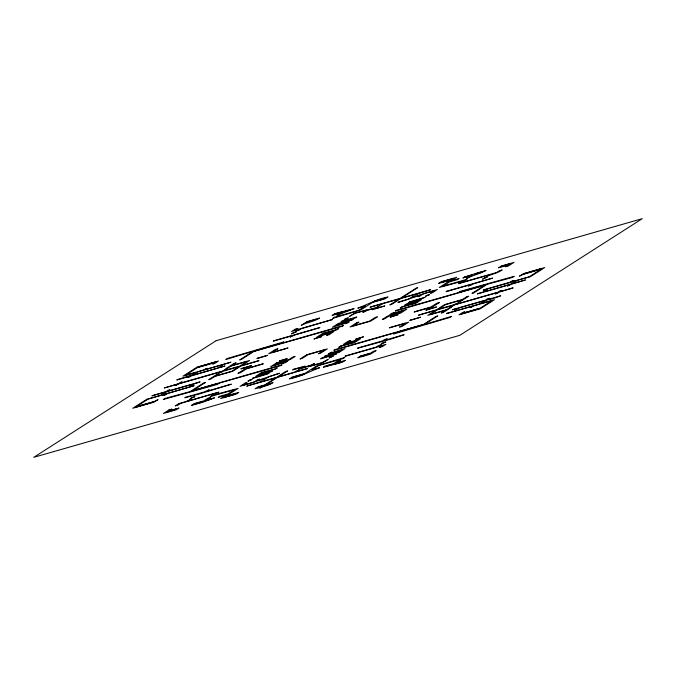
<?xml version="1.0" encoding="UTF-8"?>
<svg xmlns="http://www.w3.org/2000/svg" width="676" height="676" viewBox="0 0 676 676"><rect width="100%" height="100%" fill="white"/><g stroke="black" fill="none" stroke-linecap="round" stroke-linejoin="round"><path stroke-width="1.01" d="M231.851 365.572L249.613 360.485L241.569 365.631L259.001 360.638L240.91 366.054L232.865 371.2L215.103 376.287M462.333 299.569L444.58 304.656L436.535 309.794L418.444 315.21L435.868 310.225L427.824 315.362L445.585 310.284M231.226 365.969L247.137 361.415L239.735 366.155L223.824 370.71L225.522 369.62L221.88 371.268L180.162 383.216L182.233 381.889L180.365 382.422L178.295 383.748L164.319 387.99L177.611 384.179L175.54 385.506L179.478 383.647L221.204 371.699L219.497 372.789L221.432 372.239L223.139 371.141L239.05 366.586L231.648 371.327L215.728 375.881M461.708 299.967L445.797 304.53L438.386 309.262L454.297 304.707L456.004 303.617L457.939 303.059L456.232 304.149L497.958 292.201L500.037 290.874L501.905 290.342L499.826 291.669L513.118 287.866L499.15 292.108L497.071 293.426L495.204 293.967L497.282 292.64L455.556 304.589L451.914 306.236L453.621 305.138L437.702 309.701L430.299 314.433L446.211 309.878M216.143 340.696L33.8 457.314L459.857 335.304L642.2 218.686L216.143 340.696M146.869 399.237L132.766 408.262L154.136 402.144L158.032 399.651L153.984 401.578L136.383 406.622L148.12 399.119L165.721 394.074L163.727 395.35L165.578 394.818L167.572 393.542L194.189 385.692L161.725 394.987L163.448 393.88L159.84 395.528L146.869 399.237M152.556 395.511L151.914 395.925L165.113 392.139L163.516 393.162L165.595 392.57L167.192 391.548L192.525 384.289L189.888 385.979L192.001 385.371L194.637 383.689L200.113 381.898L167.825 391.142L169.946 389.79L167.868 390.382L165.755 391.734L152.556 395.511M177.408 379.625L176.766 380.03L189.956 376.253L187.844 377.605L192.035 375.653L224.964 366.003L220.131 367.389L222.767 365.699L220.655 366.308L218.018 367.989L192.677 375.248L194.274 374.225L177.408 379.625M197.079 367.136L182.968 376.152L195.939 372.442L194.206 373.549L196.091 373.008L197.823 371.901L230.947 362.184L204.98 369.62L206.974 368.344L203.138 370.144L185.528 375.188L197.265 367.685L214.867 362.64L212.695 364.034L214.554 363.502L218.449 361.009L197.079 367.136M135.876 406.96L135.276 407.341L153.579 401.89L135.876 406.96M198.44 366.941L197.84 367.321L216.151 361.871L198.44 366.941M164.936 398.443L163.22 399.541L217.258 384.467L219.506 383.03L280.819 365.589L282.086 364.786L192.93 390.458L205.436 382.455L203.653 382.962L190.184 391.581L164.936 398.443M227.525 358.415L225.809 359.514L253.154 351.309L239.676 359.928L241.459 359.421L253.965 351.419L342.326 326.255L343.594 325.443L281.613 343.315L283.861 341.879L227.525 358.415M217.072 374.301L208.757 379.625L210.802 379.033L219.117 373.718L217.072 374.301M234.116 363.401L225.801 368.716L227.846 368.133L236.161 362.818L234.116 363.401M192.457 390.779L191.933 391.108L217.672 383.554L192.457 390.779M255.08 350.726L254.556 351.064L280.286 343.509L255.08 350.726M185.477 397.319L184.785 397.767L198.82 394.125L231.369 384.179L207.143 391.117L209.222 389.79L204.389 391.911L185.477 397.319M274.017 340.696L273.324 341.143L292.235 335.727L290.156 337.054L294.99 334.933L319.9 327.556L274.017 340.696M169.076 409.859L163.431 413.467L176.132 409.833L178.988 408.008L169.025 410.856L171.814 409.073L169.076 409.859M178.794 403.631L175.219 405.913L178.016 405.118L180.771 403.352L218.872 392.181L188.334 400.927L190.793 399.355L185.621 401.679L178.794 403.631M295.099 329.246L291.525 331.536L298.353 329.575L295.97 331.105L298.758 330.302L301.217 328.73L332.499 319.511L295.142 330.209L297.896 328.451L295.099 329.246M306.963 321.675L301.319 325.283C307.2 322.351 314.036 321.548 319.663 318.041L306.963 321.675M168.324 411.287L166.803 412.259L175.718 409.166L168.324 411.287M308.94 321.353L307.419 322.325L316.343 319.233L308.94 321.353M192.102 397.471L190.159 398.713L194.908 396.668L192.102 397.471M293.485 332.634L291.542 333.876L296.291 331.832L293.485 332.634M241.535 368.471L240.833 368.919L251.573 365.598L241.535 368.471M257.607 358.195L256.897 358.643L267.637 355.322L257.607 358.195M244.661 369.104L238.003 373.363L240.622 372.611L246.571 368.809L263.31 363.756L244.661 369.104M275.326 349.484L268.676 353.742L288.035 347.954L271.997 352.542L277.946 348.74L275.326 349.484M194.198 403.648L191.342 405.482L203.56 401.983L214.571 397.818L206.4 400.158L210.751 397.37L207.887 398.189L203.535 400.978L194.198 403.648M334.882 313.681L332.026 315.506L341.363 312.827L337.011 315.616C342.605 313.047 348.377 310.85 354.106 308.577L334.882 313.681M195.939 403.369L194.358 404.383L201.338 402.389L202.918 401.375L195.939 403.369M336.597 313.419L335.017 314.425L341.997 312.43L343.577 311.416L336.597 313.419M212.222 395.418L210.447 396.55L234.69 389.613L227.812 394.007L220.08 396.22L218.314 397.353L226.037 395.139L220.697 398.553L236.068 394.15L238.805 392.401L226.206 396.009L238.18 388.354L212.222 395.418M334.417 317.264L332.643 318.396L360.705 309.997L372.679 302.333L385.278 298.724L388.016 296.975C377.166 298.986 367.879 304.437 357.798 308.138L365.53 305.924L358.652 310.326L334.417 317.264M205.783 400.555L205.403 400.8L211.368 398.958L205.783 400.555M345.25 311.357L344.861 311.602L350.836 309.76L345.25 311.357M249.554 380.174L247.898 381.23L252.123 379.439L249.554 380.174M261.832 372.4L255.773 376.27L271.135 371.783L272.563 370.87L259.457 374.622L262.119 372.924L275.225 369.172L277.287 367.845L273.983 369.299L261.832 372.4M276.754 362.775L270.67 366.671L284.486 362.353L283.007 363.291L285.416 362.606L287.587 361.221L274.878 364.854L277.447 363.215L290.156 359.573L295.133 356.396L292.742 357.08L288.373 359.869L276.754 362.775M280.025 360.714L279.323 361.161L287.224 358.66L280.025 360.714M314.602 338.6L313.909 339.048L321.801 336.538L314.602 338.6M323.086 333.15L316.993 337.045L330.986 332.617L326.626 335.406L329.009 334.721L333.995 331.536L321.286 335.178L323.855 333.53L336.563 329.896L338.727 328.511L334.84 330.142L323.086 333.15M338.406 323.424L332.355 327.294L346.687 322.807L345.25 323.728L347.118 323.187L349.179 321.869L336.082 325.621L338.744 323.914L351.841 320.162L353.269 319.258L338.406 323.424M345.85 318.582L344.185 319.647L348.419 317.855L345.85 318.582M245.101 383.131L240.048 386.359L264.493 378.754L262.787 379.844L264.831 379.261L268.71 376.777L279.534 373.245L257.488 380.52L259.609 379.16L257.649 379.726L253.728 382.236L242.523 385.447L246.985 382.591L245.101 383.131M253.28 377.901L252.292 378.535L267.603 374.039L269.099 373.084L253.28 377.901M342.098 321.1L341.11 321.734L355.306 317.957L356.801 316.993L342.098 321.1M354.308 313.284L349.255 316.512L355.601 313.123L366.806 309.912L362.877 312.422L366.95 310.512L374.563 308.332L372.417 309.701L384.796 305.924L375.205 308.67L379.084 306.194L375.332 307.867L354.308 313.284M225.564 396.406L224.01 397.404L234.285 394.454L235.848 393.457L225.564 396.406M374.783 300.972L373.228 301.969L383.503 299.029L385.058 298.031L374.783 300.972M247.433 385.717L246.732 386.173L275.909 377.816L264.764 384.948L258.021 386.875L255.063 388.768L261.806 386.833L259.711 388.176C263.97 385.878 269.099 385.514 273.062 382.565L266.344 384.492L277.49 377.36L307.377 368.555L296.223 371.749L297.939 370.651L296.003 371.209L294.288 372.307L278.351 376.87L287.63 370.93L285.745 371.47L276.467 377.411L260.53 381.974L262.237 380.875L258.587 382.523L247.433 385.717M370.769 306.845L370.059 307.301L381.213 304.099L379.498 305.197L381.433 304.648L383.148 303.549L399.085 298.986L389.807 304.918L391.691 304.377L400.969 298.446L416.915 293.883L415.199 294.973L417.134 294.423L418.85 293.325L430.713 289.674L401.527 298.031L417.726 287.68L416.146 288.128L399.947 298.488L370.769 306.845M306.608 354.807L300.009 359.032L302.206 358.398L308.121 354.613L324.421 349.948L318.506 353.734L320.703 353.1L327.302 348.884L306.608 354.807M356.734 322.748L350.134 326.973L370.828 321.041L377.428 316.824L375.231 317.45L369.316 321.235L353.024 325.9L358.931 322.122L356.734 322.748M259.246 386.773L257.708 387.762L268.854 384.568L270.392 383.588L259.246 386.773M293.866 369.147L292.64 369.924L302.24 367.178L298.353 369.662L309.785 365.784L308.07 366.882L323.128 362.564L328.181 359.336L321.835 362.733L310.63 365.936L314.56 363.426L310.487 365.344L302.873 367.524L305.02 366.147L293.866 369.147M399.136 301.817L397.91 302.603L419.957 295.327L417.836 296.688L419.788 296.13L423.717 293.621L434.913 290.41L430.451 293.266L432.336 292.725L437.389 289.497L412.943 297.094L414.65 296.003L412.613 296.587L408.726 299.071L399.136 301.817M322.139 357.9L320.635 358.855L336.327 354.123L322.139 357.9M325.595 355.686L324.167 356.598L339.031 352.424L345.081 348.554L330.758 353.041L332.186 352.128L330.319 352.661L328.257 353.979L341.355 350.227L338.693 351.934L325.595 355.686M335.11 349.593L333.843 350.405L395.823 332.541L393.576 333.978L395.392 333.454L449.912 317.441L451.627 316.343L424.283 324.539L437.761 315.92L435.978 316.436L423.472 324.438L335.11 349.593M396.618 310.259L395.359 311.07L484.515 285.399L472 293.392L473.783 292.885L487.252 284.266L512.501 277.405L514.225 276.307L460.179 291.381L457.931 292.818L396.618 310.259M402.22 306.684L400.15 308.002L403.454 306.549L415.613 303.456L421.663 299.578L406.301 304.065L404.882 304.977L417.979 301.226L415.317 302.933L402.22 306.684M409.833 301.809L408.338 302.764L425.145 297.322L409.833 301.809M292.159 377.123L289.421 378.873C300.271 376.87 309.557 371.42 319.638 367.71L311.906 369.924L318.785 365.522L343.019 358.584L344.794 357.452L316.731 365.86L304.758 373.515L292.159 377.123M340.881 345.96L338.71 347.346L342.597 345.706L354.359 342.707L360.443 338.811L346.45 343.239L350.819 340.442L348.427 341.126L343.45 344.312L356.151 340.679L353.582 342.318L340.881 345.96M387.289 316.275L382.303 319.461L384.695 318.776L389.063 315.988L400.682 313.072L406.775 309.185L392.95 313.503L394.429 312.557L392.021 313.25L389.858 314.636L402.558 310.994L399.989 312.642L387.289 316.275M441.369 281.698L438.631 283.447L451.23 279.839L439.256 287.494L465.215 280.439L466.989 279.298L442.755 286.244L449.633 281.841L457.356 279.627L459.122 278.504L451.399 280.717L456.739 277.295L441.369 281.698M293.933 376.828L292.378 377.825L302.654 374.876L304.217 373.879L293.933 376.828M443.152 281.393L441.597 282.391L451.872 279.45L453.427 278.453L443.152 281.393M356.337 338.862L355.635 339.31L363.536 336.8L356.337 338.862M390.914 316.748L390.213 317.196L398.113 314.686L390.914 316.748M330.682 356.936L329.026 358.001L333.251 356.201L330.682 356.936M426.978 295.353L425.314 296.418L429.539 294.618L426.978 295.353M325.046 366.181L323.331 367.271L342.555 362.175L345.419 360.342L336.082 363.02L340.434 360.24L337.569 361.06L333.217 363.84L325.046 366.181M464.581 276.94L462.866 278.039L471.037 275.698L466.685 278.478C472.904 275.225 479.935 273.755 486.095 270.375L464.581 276.94M326.99 365.843L326.609 366.088L332.575 364.246L326.99 365.843M466.448 276.653L466.068 276.898L472.034 275.056L466.448 276.653M345.69 355.863L344.946 356.337L382.295 345.639L379.549 347.405L382.337 346.602L385.911 344.321L379.084 346.273L381.467 344.752L378.678 345.546L376.219 347.118L345.69 355.863M358.229 347.853L357.536 348.292L389.967 339.386L404.113 334.713L385.202 340.129L387.28 338.803L384.526 339.589L382.447 340.915L358.229 347.853M390.111 327.446L389.401 327.902L405.439 323.305L399.491 327.116L402.11 326.364L408.769 322.106L390.111 327.446M414.836 311.636L414.126 312.092L432.775 306.752L439.434 302.493L436.814 303.245L430.865 307.048L414.836 311.636M446.76 291.229L446.067 291.669L470.293 284.731L468.223 286.058L470.978 285.272L473.048 283.945L492.652 278.089L446.76 291.229M459.317 283.193L458.573 283.666L489.103 274.929L486.644 276.501C491.756 274.143 497.528 273.239 502.217 269.935L499.42 270.738L496.666 272.496L459.317 283.193M335.44 363.426L333.86 364.432L340.839 362.437L342.419 361.423L335.44 363.426M476.098 273.467L474.518 274.473L481.498 272.479L483.078 271.465L476.098 273.467M410.501 320.078L409.8 320.534L420.54 317.205L410.501 320.078M426.573 309.802L425.863 310.259L436.603 306.929L426.573 309.802M397.674 332.009L397.15 332.347L422.88 324.793L397.674 332.009M460.297 291.956L459.773 292.294L485.503 284.74L460.297 291.956M360.629 355.99L357.781 357.815L370.482 354.173L376.118 350.565L373.38 351.351L370.592 353.134L360.629 355.99M501.305 266.023L498.449 267.848L508.411 264.992L505.623 266.775L508.36 265.989L514.005 262.381L501.305 266.023M362.623 355.644L361.094 356.615L370.017 353.523L362.623 355.644M503.24 265.71L501.719 266.682L510.633 263.589L503.24 265.71M383.089 342.774L381.146 344.025L385.903 341.971L383.089 342.774M484.472 277.937L482.529 279.188L487.278 277.135L484.472 277.937M449.591 307.715L441.276 313.03L443.321 312.447L451.636 307.132L449.591 307.715M466.634 296.815L458.328 302.13L460.364 301.547L468.679 296.232L466.634 296.815M447.149 313.25L446.49 313.672L472.456 306.236L470.462 307.512L474.307 305.704L491.908 300.659L480.171 308.171L462.57 313.208L464.75 311.813L462.883 312.354L458.987 314.839L480.366 308.721L494.469 299.696L481.506 303.414L483.239 302.307L481.354 302.84L479.622 303.946L447.149 313.25M453.114 309.439L452.481 309.853L457.314 308.467L454.669 310.149L459.418 307.859L484.76 300.6L483.163 301.623L485.241 301.031L486.838 300.009L492.322 298.8L500.671 295.818L487.48 299.603L489.593 298.251L487.514 298.843L485.402 300.195L453.114 309.439M477.966 293.545L477.324 293.959L509.611 284.714L507.499 286.066L511.69 284.114L525.522 279.932L512.323 283.709L513.921 282.686L511.85 283.278L510.253 284.3L484.912 291.559L487.548 289.869L485.436 290.477L482.799 292.167L477.966 293.545M483.906 289.742L483.247 290.165L515.72 280.861L513.988 281.968L515.872 281.427L517.605 280.32L530.567 276.611L544.67 267.586L523.3 273.712L519.405 276.197L523.452 274.27L541.053 269.234L529.316 276.738L511.715 281.774L513.709 280.506L511.859 281.03L509.865 282.306L483.906 289.742M461.885 313.596L461.285 313.977L479.597 308.526L461.885 313.596M524.458 273.577L523.858 273.966L542.16 268.507L524.458 273.577"/></g></svg>
